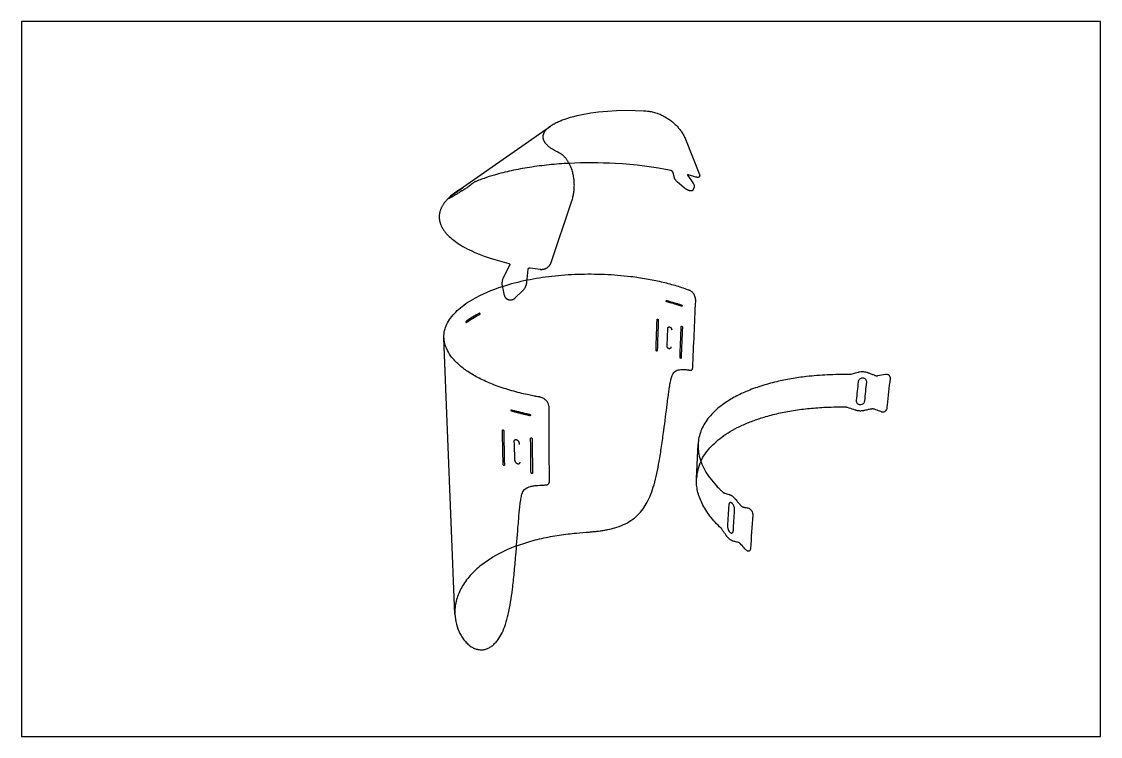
# Model space of a CAD drawing. Header units: millimetres. Extents: x 0 to 1883, y -384 to 368.
# Drawn here: x 0 to 554, y 0 to 367 of the extents above; entities that cross this region are included whole.
import ezdxf

# ---------------------------------------------------------------- set-up
doc = ezdxf.new("R2010")
doc.units = ezdxf.units.MM
doc.header["$MEASUREMENT"] = 0
doc.layers.add('Make2D$hidden$lines', color=7, linetype='Continuous', true_color=0xffffff)
doc.layers.add('Make2D$visible$lines', color=178, linetype='Continuous', true_color=0x000000)

msp = doc.modelspace()

# ---------------------------------------------------------------- linework, layer by layer
at = {"layer": 'Make2D$hidden$lines'}
for centre, radius, start, end in [((283.05, 115.8), 120.5, 101.3056, 107.5491), ((369.47, 131.14), 23.12, 154.4677, 176.8046), ((276.82, 34.8), 66.94, 109.8961, 128.3849)]:
    msp.add_arc(centre, radius, start, end, dxfattribs=at)
for points, knots in [([(281.04, 293.96), (277.59, 293.79), (270.79, 293.28), (260.86, 292.02), (251.5, 290.29), (243.72, 288.34), (238.22, 286.59), (235.29, 285.51), (233.95, 284.98), (233.32, 284.72), (232.98, 284.58), (232.79, 284.5), (232.71, 284.46), (232.55, 284.38), (232.37, 284.29), (232.13, 284.15), (231.97, 284.04), (231.85, 283.96), (231.82, 283.93), (231.44, 283.64), (230.82, 283.15), (229.92, 282.46), (229.37, 282.03), (228.93, 281.69), (228.27, 281.2), (227.33, 280.59), (226.46, 280.05), (225.76, 279.63), (225.03, 279.2), (224.07, 278.62), (223.15, 278.06), (222.49, 277.66), (221.84, 277.27), (221.21, 276.9), (220.37, 276.44), (219.73, 276.11), (219.31, 275.91), (219.11, 275.83), (219, 275.8), (218.94, 275.78), (218.9, 275.78), (218.87, 275.79), (218.87, 275.81), (218.9, 275.85), (218.95, 275.9), (219.27, 276.22), (219.59, 276.52), (219.97, 276.86), (220.13, 276.99), (220.36, 277.17), (220.69, 277.41), (221.2, 277.78), (221.72, 278.15), (222.54, 278.71), (223.46, 279.34), (224.82, 280.27), (225.7, 280.87), (226.3, 281.28), (226.4, 281.35), (226.48, 281.42), (226.5, 281.44), (226.5, 281.44), (226.5, 281.45), (226.49, 281.45), (226.45, 281.43), (226.25, 281.32), (225.69, 281), (224.55, 280.32), (223.59, 279.7), (223, 279.29)], [0, 0, 0, 0, 5.446307, 10.748324, 15.772803, 20.445268, 23.401278, 24.859586, 25.377358, 25.665645, 25.943992, 25.957862, 25.989854, 26.081092, 26.235423, 26.312412, 26.517989, 26.53647, 26.541939, 26.586077, 27.285983, 27.793153, 28.364113, 28.386885, 28.670334, 29.669192, 30.144894, 30.295658, 30.941602, 31.496133, 32.050498, 32.642059, 32.717222, 33.252479, 33.78081, 34.231268, 34.394456, 34.511748, 34.558667, 34.586235, 34.608707, 34.619005, 34.627349, 34.642282, 34.695385, 34.739972, 35.359668, 35.379856, 35.555491, 35.675126, 35.830913, 36.206626, 36.675528, 36.835577, 37.773348, 38.436896, 39.420626, 39.45706, 39.579356, 39.612919, 39.621619, 39.625554, 39.626962, 39.630504, 39.642498, 39.688237, 39.993312, 40.661408, 41.788824, 41.788824, 41.788824, 41.788824]), ([(235.25, 87.27), (234.21, 86.42), (232.23, 84.66), (229.55, 81.8), (227.27, 78.82), (224.84, 74.8), (223.17, 70.53), (222.41, 66.15), (222.34, 63.98), (222.37, 62.93)], [0, 0, 0, 0, 2.125553, 4.181606, 6.164338, 8.024891, 11.584562, 13.346274, 15.005987, 15.005987, 15.005987, 15.005987])]:
    msp.add_open_spline(points, degree=3, knots=knots, dxfattribs=at)
at = {"layer": 'Make2D$visible$lines'}
for p, q in [((222.86, 279.19), (271.39, 313.11)), ((222.38, 62.76), (216.78, 204.33)), ((346.38, 132.3), (347.23, 149.91))]:
    msp.add_line(p, q, dxfattribs=at)
for points in [[(0, 0), (553.69, 0), (553.69, 366.69), (0, 366.69)], [(231.48, 214.44), (232.27, 214.9), (233.07, 215.35), (235.1, 216.42), (235.1, 216.42), (235.11, 216.42), (235.11, 216.42), (235.11, 216.43), (235.12, 216.43), (235.12, 216.43), (235.13, 216.44), (235.13, 216.44), (235.14, 216.45), (235.15, 216.45), (235.16, 216.46), (235.16, 216.47), (235.17, 216.48), (235.18, 216.49), (235.19, 216.5), (235.2, 216.51), (235.21, 216.52), (235.22, 216.53), (235.22, 216.54), (235.23, 216.55), (235.23, 216.56), (235.24, 216.57), (235.24, 216.58), (235.25, 216.59), (235.26, 216.6), (235.26, 216.61), (235.26, 216.62), (235.27, 216.63), (235.27, 216.64), (235.28, 216.65), (235.28, 216.66), (235.28, 216.67), (235.29, 216.68), (235.29, 216.69), (235.3, 216.71), (235.3, 216.72), (235.3, 216.73), (235.31, 216.74), (235.31, 216.75), (235.31, 216.76), (235.31, 216.77), (235.31, 216.79), (235.31, 216.8), (235.31, 216.81), (235.32, 216.82), (235.32, 216.83), (235.32, 216.84), (235.32, 216.85), (235.32, 216.86), (235.32, 216.87), (235.32, 216.88), (235.31, 216.89), (235.31, 216.9), (235.31, 216.91), (235.31, 216.92), (235.31, 216.93), (235.31, 216.94), (235.3, 216.95), (235.3, 216.95), (235.3, 216.96), (235.3, 216.97), (235.29, 216.98), (235.29, 216.98), (235.29, 216.99), (235.28, 217), (235.28, 217), (235.28, 217), (235.28, 217.01), (235.28, 217.01), (235.27, 217.01), (235.27, 217.02), (235.27, 217.02), (235.27, 217.02), (235.26, 217.03), (235.26, 217.03), (235.26, 217.03), (235.26, 217.04), (235.25, 217.04), (235.25, 217.04), (235.25, 217.05), (235.24, 217.05), (235.24, 217.05), (235.24, 217.05), (235.24, 217.05), (235.24, 217.06), (235.23, 217.06), (235.23, 217.06), (235.23, 217.06), (235.23, 217.06), (235.23, 217.06), (235.22, 217.07), (235.22, 217.07), (235.22, 217.07), (235.22, 217.07), (235.21, 217.07), (235.21, 217.07), (235.21, 217.07), (235.21, 217.07), (235.21, 217.07), (235.2, 217.08), (235.2, 217.08), (235.2, 217.08), (235.2, 217.08), (235.19, 217.08), (235.19, 217.08), (235.19, 217.08), (235.18, 217.08), (235.18, 217.08), (235.18, 217.08), (235.17, 217.08), (235.17, 217.08), (235.17, 217.08), (235.16, 217.08), (235.16, 217.09), (235.16, 217.09), (235.15, 217.09), (235.15, 217.09), (235.14, 217.09), (235.14, 217.08), (235.14, 217.08), (235.13, 217.08), (235.13, 217.08), (235.13, 217.08), (235.12, 217.08), (235.12, 217.08), (235.11, 217.08), (235.11, 217.08), (235.11, 217.08), (235.1, 217.08), (235.1, 217.08), (235.1, 217.08), (235.09, 217.07), (235.09, 217.07), (235.09, 217.07), (235.08, 217.07), (235.08, 217.07), (235.07, 217.07), (235.07, 217.06), (234.75, 216.9), (233.49, 216.22), (231.46, 215.05), (229.55, 213.85), (228.82, 213.37), (228.22, 212.96), (228.21, 212.94), (228.2, 212.94), (228.2, 212.94), (228.19, 212.93), (228.19, 212.93), (228.18, 212.92), (228.18, 212.92), (228.17, 212.91), (228.17, 212.91), (228.16, 212.91), (228.16, 212.89), (228.15, 212.88), (228.14, 212.87), (228.13, 212.86), (228.12, 212.85), (228.12, 212.84), (228.11, 212.83), (228.1, 212.81), (228.1, 212.8), (228.09, 212.79), (228.09, 212.78), (228.08, 212.77), (228.08, 212.76), (228.07, 212.74), (228.07, 212.73), (228.06, 212.72), (228.06, 212.7), (228.05, 212.68), (228.05, 212.66), (228.04, 212.64), (228.04, 212.62), (228.03, 212.59), (228.03, 212.57), (228.03, 212.56), (228.03, 212.55), (228.03, 212.53), (228.03, 212.52), (228.03, 212.51), (228.02, 212.5), (228.02, 212.49), (228.03, 212.48), (228.03, 212.47), (228.03, 212.46), (228.03, 212.44), (228.03, 212.43), (228.03, 212.42), (228.03, 212.41), (228.03, 212.4), (228.04, 212.39), (228.04, 212.39), (228.04, 212.38), (228.04, 212.38), (228.04, 212.37), (228.04, 212.36), (228.05, 212.36), (228.05, 212.35), (228.05, 212.35), (228.05, 212.34), (228.05, 212.34), (228.06, 212.33), (228.06, 212.33), (228.06, 212.32), (228.07, 212.32), (228.07, 212.31), (228.07, 212.31), (228.07, 212.3), (228.08, 212.3), (228.08, 212.3), (228.08, 212.3), (228.08, 212.3), (228.08, 212.29), (228.08, 212.29), (228.09, 212.29), (228.09, 212.29), (228.09, 212.29), (228.09, 212.28), (228.09, 212.28), (228.1, 212.28), (228.1, 212.28), (228.1, 212.28), (228.1, 212.28), (228.11, 212.27), (228.11, 212.27), (228.11, 212.27), (228.12, 212.27), (228.12, 212.27), (228.12, 212.27), (228.12, 212.27), (228.13, 212.27), (228.13, 212.26), (228.13, 212.26), (228.13, 212.26), (228.14, 212.26), (228.14, 212.26), (228.14, 212.26), (228.14, 212.26), (228.14, 212.26), (228.14, 212.26), (228.15, 212.26), (228.15, 212.26), (228.15, 212.26), (228.15, 212.26), (228.15, 212.26), (228.16, 212.26), (228.16, 212.26), (228.16, 212.26), (228.16, 212.26), (228.16, 212.26), (228.17, 212.26), (228.17, 212.26), (228.18, 212.26), (228.18, 212.26), (228.18, 212.26), (228.19, 212.27), (228.19, 212.27), (228.19, 212.27), (228.19, 212.27), (228.2, 212.27), (228.2, 212.27), (228.2, 212.27), (228.21, 212.27), (228.21, 212.28), (228.21, 212.28), (228.22, 212.28), (228.22, 212.28), (228.23, 212.29), (228.24, 212.29), (229.11, 212.91), (229.97, 213.49), (230.77, 214)]]:
    msp.add_lwpolyline(points, close=True, dxfattribs=at)
msp.add_lwpolyline([(222.86, 279.19), (222.17, 278.7), (221.51, 278.19), (220.85, 277.67), (220.21, 277.13), (219.63, 276.62), (219.07, 276.09), (218.53, 275.54), (218.27, 275.26), (218.01, 274.97), (217.55, 274.45), (217.33, 274.18), (217.12, 273.9), (216.91, 273.63), (216.71, 273.34), (216.51, 273.06), (216.32, 272.77), (216.15, 272.49), (215.98, 272.22), (215.82, 271.94), (215.67, 271.66), (215.53, 271.37), (215.39, 271.08), (215.26, 270.79), (215.13, 270.49), (215.02, 270.21), (214.92, 269.93), (214.83, 269.64), (214.74, 269.35), (214.66, 269.06), (214.59, 268.77), (214.53, 268.48), (214.48, 268.18), (214.43, 267.89), (214.4, 267.61), (214.37, 267.32), (214.35, 267.03), (214.34, 266.74), (214.33, 266.46), (214.34, 266.17), (214.35, 265.88), (214.38, 265.59), (214.41, 265.3), (214.44, 265.01), (214.49, 264.73), (214.54, 264.44), (214.61, 264.16), (214.68, 263.88), (214.75, 263.6), (214.84, 263.3), (214.94, 263.01), (215.04, 262.73), (215.15, 262.44), (215.27, 262.16), (215.4, 261.88), (215.53, 261.6), (215.67, 261.33), (215.86, 260.96), (216.07, 260.6), (216.29, 260.25), (216.52, 259.9), (216.75, 259.55), (217, 259.21), (217.25, 258.88), (217.51, 258.55), (217.81, 258.19), (218.12, 257.84), (218.44, 257.5), (218.76, 257.16), (219.09, 256.83), (219.42, 256.5), (220.11, 255.87), (220.52, 255.51), (220.93, 255.16), (221.77, 254.49), (222.64, 253.85), (223.52, 253.23), (224.51, 252.58), (225.51, 251.95), (226.52, 251.35), (227.55, 250.78), (228.7, 250.17), (229.85, 249.59), (231.02, 249.03), (232.2, 248.49), (233.49, 247.94), (234.78, 247.41), (237.39, 246.4), (239.98, 245.5), (242.82, 244.59), (246.4, 243.56), (250.07, 242.62), (250.1, 242.61), (250.12, 242.61), (250.13, 242.6), (250.15, 242.59), (250.17, 242.59), (250.19, 242.58), (250.2, 242.57), (250.21, 242.57), (250.23, 242.56), (250.24, 242.55), (250.25, 242.54), (250.27, 242.53), (250.28, 242.53), (250.29, 242.52), (250.31, 242.51), (250.32, 242.5), (250.33, 242.49), (250.34, 242.48), (250.35, 242.47), (250.36, 242.46), (250.37, 242.44), (250.38, 242.44), (250.39, 242.43), (250.4, 242.41), (250.42, 242.39), (250.43, 242.38), (250.44, 242.36), (250.45, 242.34), (250.47, 242.32), (250.48, 242.3), (250.48, 242.29), (250.49, 242.27), (250.5, 242.26), (250.5, 242.24), (250.51, 242.23), (250.51, 242.21), (250.52, 242.2), (250.52, 242.18), (250.53, 242.17), (250.53, 242.15), (250.54, 242.14), (250.54, 242.12), (250.54, 242.11), (250.55, 242.09), (250.55, 242.08), (250.55, 242.06), (250.55, 242.04), (250.56, 242.02), (250.56, 241.99), (250.56, 241.97), (250.56, 241.95), (250.56, 241.93), (250.56, 241.91), (250.55, 241.88), (250.55, 241.86), (250.55, 241.84), (250.55, 241.82), (250.54, 241.8), (250.54, 241.78), (250.53, 241.75), (250.53, 241.73), (250.52, 241.71), (250.52, 241.7), (250.51, 241.68), (250.5, 241.65), (250.49, 241.62), (250.48, 241.59), (250.47, 241.56), (250.46, 241.54), (247.35, 235.59), (247.25, 235.38), (247.15, 235.16), (247.05, 234.93), (246.97, 234.71), (246.88, 234.46), (246.8, 234.2), (246.74, 233.97), (246.69, 233.74), (246.64, 233.5), (246.6, 233.26), (246.58, 233.08), (246.56, 232.9), (246.54, 232.73), (246.53, 232.55), (246.52, 232.37), (246.52, 232.2), (246.53, 232.03), (246.54, 231.85), (246.55, 231.64), (246.57, 231.43), (246.6, 231.22), (246.64, 231.01), (246.96, 229.63), (247.76, 226.23), (247.78, 226.16), (247.8, 226.09), (247.83, 226.02), (247.85, 225.95), (247.88, 225.87), (247.91, 225.8), (247.94, 225.72), (247.98, 225.65), (248.01, 225.58), (248.05, 225.51), (248.09, 225.44), (248.13, 225.37), (248.16, 225.33), (248.19, 225.28), (248.22, 225.23), (248.26, 225.19), (248.29, 225.14), (248.32, 225.1), (248.36, 225.05), (248.4, 225.01), (248.44, 224.96), (248.48, 224.92), (248.52, 224.87), (248.56, 224.83), (248.6, 224.78), (248.65, 224.74), (248.69, 224.7), (248.74, 224.66), (248.78, 224.62), (248.83, 224.59), (248.87, 224.55), (248.92, 224.52), (248.96, 224.49), (249.01, 224.46), (249.05, 224.42), (249.1, 224.39), (249.15, 224.36), (249.21, 224.33), (249.26, 224.3), (249.31, 224.27), (249.37, 224.25), (249.42, 224.22), (249.48, 224.2), (249.53, 224.17), (249.61, 224.14), (249.68, 224.11), (249.76, 224.08), (249.84, 224.06), (249.92, 224.04), (250, 224.01), (250.08, 224), (250.16, 223.98), (250.23, 223.97), (250.31, 223.95), (250.38, 223.94), (250.46, 223.93), (250.52, 223.93), (250.58, 223.92), (250.64, 223.92), (250.7, 223.92), (250.8, 223.92), (250.89, 223.92), (250.98, 223.92), (251.07, 223.93), (251.16, 223.93), (251.25, 223.94), (251.34, 223.96), (251.43, 223.97), (251.5, 223.98), (251.57, 224), (251.64, 224.01), (251.71, 224.03), (251.78, 224.05), (251.85, 224.07), (251.91, 224.09), (251.98, 224.11), (252.11, 224.16), (252.23, 224.21), (252.35, 224.26), (252.47, 224.32), (252.55, 224.36), (252.63, 224.4), (252.71, 224.45), (252.79, 224.49), (252.86, 224.54), (252.94, 224.59), (253.01, 224.64), (253.08, 224.7), (253.16, 224.76), (253.23, 224.82), (253.31, 224.88), (253.38, 224.94), (257.11, 228.54), (257.26, 228.69), (257.35, 228.79), (257.51, 228.96), (257.67, 229.14), (257.82, 229.33), (257.96, 229.51), (258.1, 229.72), (258.24, 229.93), (258.37, 230.14), (258.5, 230.36), (258.56, 230.49), (258.63, 230.62), (258.69, 230.75), (258.75, 230.88), (258.81, 231.02), (258.87, 231.15), (258.92, 231.29), (258.97, 231.42), (259.01, 231.56), (259.06, 231.7), (259.1, 231.83), (259.14, 231.97), (259.17, 232.11), (259.21, 232.25), (259.23, 232.39), (259.26, 232.53), (259.28, 232.66), (259.3, 232.79), (259.32, 232.92), (259.98, 239.6), (259.98, 239.64), (259.98, 239.65), (259.99, 239.67), (259.99, 239.68), (259.99, 239.7), (260, 239.71), (260, 239.73), (260.01, 239.76), (260.02, 239.78), (260.03, 239.81), (260.04, 239.83), (260.05, 239.85), (260.06, 239.88), (260.07, 239.9), (260.08, 239.92), (260.09, 239.95), (260.1, 239.96), (260.11, 239.98), (260.12, 239.99), (260.13, 240.01), (260.14, 240.02), (260.15, 240.04), (260.16, 240.05), (260.18, 240.07), (260.19, 240.08), (260.2, 240.09), (260.21, 240.11), (260.22, 240.12), (260.24, 240.13), (260.25, 240.15), (260.26, 240.16), (260.28, 240.17), (260.29, 240.18), (260.3, 240.2), (260.32, 240.21), (260.33, 240.22), (260.34, 240.23), (260.36, 240.24), (260.37, 240.25), (260.38, 240.26), (260.4, 240.27), (260.41, 240.28), (260.43, 240.29), (260.45, 240.3), (260.46, 240.3), (260.48, 240.31), (260.49, 240.32), (260.51, 240.33), (260.53, 240.34), (260.54, 240.34), (260.56, 240.35), (260.58, 240.36), (260.6, 240.36), (260.63, 240.37), (260.65, 240.38), (260.68, 240.39), (260.71, 240.39), (260.74, 240.4), (260.76, 240.4), (260.79, 240.4), (260.81, 240.41), (260.82, 240.41), (260.84, 240.41), (260.85, 240.41), (260.87, 240.41), (260.88, 240.41), (260.9, 240.41), (260.92, 240.41), (260.94, 240.4), (260.96, 240.4), (260.98, 240.4), (266.11, 239.61), (266.26, 239.59), (266.34, 239.58), (266.43, 239.58), (266.52, 239.57), (266.61, 239.57), (266.7, 239.56), (266.79, 239.56), (266.88, 239.57), (266.97, 239.57), (267.06, 239.57), (267.16, 239.58), (267.25, 239.59), (267.35, 239.6), (267.44, 239.61), (267.53, 239.62), (267.63, 239.64), (267.72, 239.65), (267.86, 239.68), (267.99, 239.71), (268.13, 239.75), (268.27, 239.79), (268.4, 239.83), (268.53, 239.87), (268.67, 239.92), (268.8, 239.98), (268.93, 240.03), (269.06, 240.1), (269.19, 240.16), (269.32, 240.23), (269.45, 240.3), (269.57, 240.38), (269.69, 240.45), (269.81, 240.54), (269.93, 240.62), (270.05, 240.71), (270.16, 240.8), (270.27, 240.89), (270.38, 240.99), (270.49, 241.09), (270.59, 241.19), (270.69, 241.3), (270.79, 241.41), (270.88, 241.52), (270.97, 241.63), (271.06, 241.74), (271.15, 241.86), (271.23, 241.98), (271.31, 242.1), (271.39, 242.23), (271.46, 242.35), (271.53, 242.47), (271.59, 242.6), (271.65, 242.73), (271.71, 242.85), (271.76, 242.98), (271.82, 243.12), (282.26, 274.16), (282.55, 275.08), (282.71, 275.64), (282.86, 276.21), (283, 276.77), (283.11, 277.31), (283.22, 277.84), (283.31, 278.37), (283.4, 278.91), (283.48, 279.47), (283.54, 280.03), (283.59, 280.59), (283.63, 281.15), (283.66, 281.7), (283.68, 282.25), (283.69, 282.8), (283.68, 283.35), (283.67, 283.89), (283.64, 284.44), (283.6, 284.98), (283.55, 285.53), (283.49, 286.08), (283.41, 286.62), (283.32, 287.17), (283.23, 287.71), (283.12, 288.23), (283, 288.76), (282.87, 289.28), (282.73, 289.8), (282.54, 290.41), (282.34, 291.02), (282.12, 291.62), (281.88, 292.22), (281.73, 292.56), (281.57, 292.91), (281.41, 293.25), (281.24, 293.59), (281.09, 293.88), (280.93, 294.17), (280.77, 294.45), (280.6, 294.74), (280.42, 295.02), (280.24, 295.29), (280.06, 295.56), (279.86, 295.83), (279.68, 296.07), (279.5, 296.31), (279.31, 296.54), (279.11, 296.77), (278.91, 297), (278.71, 297.22), (278.5, 297.43), (278.28, 297.64), (278.09, 297.82), (277.91, 297.98), (277.71, 298.15), (277.52, 298.3), (277.32, 298.46), (277.11, 298.61), (276.9, 298.75), (276.69, 298.89), (276.52, 298.99), (276.35, 299.1), (276.17, 299.2), (275.99, 299.29), (275.77, 299.4), (274.85, 299.85), (274.11, 300.23), (273.57, 300.52), (273.04, 300.83), (272.43, 301.21), (272.13, 301.4), (271.83, 301.61), (271.54, 301.81), (271.25, 302.03), (270.96, 302.24), (270.68, 302.47), (270.42, 302.69), (270.17, 302.91), (269.92, 303.15), (269.68, 303.39), (269.47, 303.61), (269.26, 303.84), (269.07, 304.08), (268.97, 304.2), (268.88, 304.32), (268.79, 304.43), (268.71, 304.55), (268.63, 304.67), (268.56, 304.79), (268.48, 304.91), (268.41, 305.03), (268.34, 305.15), (268.27, 305.28), (268.21, 305.39), (268.16, 305.51), (268.1, 305.63), (268.05, 305.74), (268, 305.86), (267.96, 305.98), (267.92, 306.11), (267.88, 306.23), (267.85, 306.34), (267.82, 306.46), (267.79, 306.57), (267.76, 306.69), (267.74, 306.8), (267.72, 306.92), (267.71, 307.04), (267.7, 307.16), (267.69, 307.27), (267.68, 307.39), (267.68, 307.51), (267.68, 307.63), (267.68, 307.74), (267.69, 307.86), (267.7, 307.98), (267.71, 308.1), (267.73, 308.21), (267.74, 308.33), (267.77, 308.45), (267.79, 308.56), (267.82, 308.68), (267.85, 308.8), (267.89, 308.91), (267.92, 309.02), (267.96, 309.14), (268.01, 309.26), (268.06, 309.38), (268.11, 309.49), (268.16, 309.6), (268.21, 309.72), (268.27, 309.83), (268.33, 309.94), (268.4, 310.06), (268.47, 310.17), (268.54, 310.29), (268.61, 310.4), (268.69, 310.51), (268.77, 310.62), (268.93, 310.84), (269.02, 310.96), (269.12, 311.07), (269.32, 311.3), (269.52, 311.52), (269.73, 311.74), (269.97, 311.96), (270.22, 312.19), (270.47, 312.4), (270.73, 312.61), (271.01, 312.83), (271.3, 313.04), (271.59, 313.25), (271.89, 313.44), (272.37, 313.75), (272.85, 314.04), (273.35, 314.32), (273.85, 314.59), (274.43, 314.88), (275.01, 315.16), (275.6, 315.43), (276.19, 315.68), (276.85, 315.95), (277.51, 316.21), (278.84, 316.69), (280.31, 317.18), (281.8, 317.62), (283.47, 318.07), (285.15, 318.48), (286.83, 318.85), (288.52, 319.18), (290.38, 319.51), (292.24, 319.81), (296.1, 320.32), (298.34, 320.55), (300.69, 320.76), (305.36, 321.04), (310.14, 321.17), (314.96, 321.14), (319.22, 320.99), (319.64, 320.96), (320.44, 320.89), (321.25, 320.8), (321.86, 320.71), (322.46, 320.61), (323.06, 320.49), (323.66, 320.36), (324.29, 320.21), (324.91, 320.04), (325.52, 319.86), (326.14, 319.66), (326.6, 319.5), (327.05, 319.32), (327.51, 319.14), (327.96, 318.96), (328.42, 318.75), (328.87, 318.54), (329.33, 318.31), (329.78, 318.08), (330.41, 317.73), (331.04, 317.35), (331.59, 317.01), (332.13, 316.65), (332.66, 316.28), (333.18, 315.89), (333.59, 315.58), (333.99, 315.25), (334.38, 314.92), (334.77, 314.58), (335.15, 314.24), (335.52, 313.88), (335.88, 313.52), (336.23, 313.16), (336.57, 312.79), (336.91, 312.42), (337.23, 312.04), (337.55, 311.65), (337.86, 311.26), (338.16, 310.86), (338.45, 310.46), (338.74, 310.05), (339.02, 309.62), (339.3, 309.18), (339.57, 308.74), (339.82, 308.29), (340.06, 307.84), (340.29, 307.38), (340.51, 306.91), (340.71, 306.43), (347.87, 288.33), (347.89, 288.27), (347.91, 288.21), (347.93, 288.15), (347.94, 288.09), (347.96, 288.04), (347.97, 287.98), (347.99, 287.92), (348, 287.86), (348, 287.81), (348.01, 287.76), (348.02, 287.71), (348.02, 287.68), (348.02, 287.66), (348.02, 287.63), (348.02, 287.6), (348.02, 287.58), (348.02, 287.55), (348.02, 287.53), (348.01, 287.5), (348.01, 287.48), (348.01, 287.45), (348, 287.43), (348, 287.41), (347.99, 287.39), (347.99, 287.37), (347.98, 287.34), (347.98, 287.32), (347.97, 287.3), (347.96, 287.28), (347.96, 287.26), (347.95, 287.24), (347.94, 287.22), (347.93, 287.2), (347.92, 287.18), (347.91, 287.16), (347.9, 287.14), (347.88, 287.13), (347.87, 287.11), (347.86, 287.09), (347.85, 287.07), (347.83, 287.06), (347.82, 287.04), (347.8, 287.03), (347.79, 287.01), (347.77, 287), (347.75, 286.98), (347.74, 286.97), (347.72, 286.96), (347.7, 286.94), (347.68, 286.93), (347.67, 286.92), (347.65, 286.91), (347.63, 286.9), (347.61, 286.88), (347.58, 286.87), (347.56, 286.86), (347.54, 286.85), (347.52, 286.84), (347.49, 286.84), (347.47, 286.83), (347.44, 286.82), (347.42, 286.81), (347.4, 286.81), (347.37, 286.8), (347.35, 286.8), (347.32, 286.79), (347.3, 286.79), (347.25, 286.78), (347.22, 286.78), (347.19, 286.77), (347.13, 286.77), (347.07, 286.76), (347.01, 286.76), (346.95, 286.76), (346.89, 286.77), (346.83, 286.77), (346.77, 286.77), (346.68, 286.78), (346.59, 286.8), (346.5, 286.81), (346.41, 286.83), (346.32, 286.85), (346.23, 286.87), (346.05, 286.91), (342.2, 288.06), (342.17, 288.07), (342.15, 288.07), (342.13, 288.07), (342.11, 288.08), (342.09, 288.08), (342.07, 288.08), (342.06, 288.09), (342.05, 288.09), (342.04, 288.09), (342.03, 288.09), (342.02, 288.09), (342.01, 288.09), (342, 288.09), (341.99, 288.09), (341.98, 288.09), (341.98, 288.09), (341.97, 288.09), (341.96, 288.08), (341.95, 288.08), (341.94, 288.08), (341.94, 288.08), (341.93, 288.08), (341.93, 288.08), (341.93, 288.08), (341.92, 288.08), (341.92, 288.07), (341.91, 288.07), (341.91, 288.07), (341.9, 288.07), (341.9, 288.07), (341.89, 288.06), (341.89, 288.06), (341.88, 288.06), (341.88, 288.06), (341.87, 288.06), (341.87, 288.05), (341.87, 288.05), (341.86, 288.05), (341.86, 288.05), (341.85, 288.04), (341.85, 288.04), (341.85, 288.04), (341.85, 288.03), (341.84, 288.03), (341.84, 288.03), (341.84, 288.02), (341.83, 288.02), (341.83, 288.02), (341.83, 288.01), (341.83, 288.01), (341.83, 288.01), (341.82, 288.01), (341.82, 288), (341.82, 288), (341.82, 288), (341.82, 287.99), (341.82, 287.99), (341.81, 287.99), (341.81, 287.98), (341.81, 287.98), (341.81, 287.97), (341.81, 287.97), (341.81, 287.97), (341.81, 287.96), (341.81, 287.96), (341.81, 287.96), (341.81, 287.95), (341.81, 287.95), (341.81, 287.95), (341.81, 287.94), (341.81, 287.94), (341.81, 287.93), (341.81, 287.93), (341.81, 287.92), (341.81, 287.92), (341.81, 287.91), (341.81, 287.9), (341.81, 287.9), (341.81, 287.89), (341.81, 287.89), (341.81, 287.88), (341.81, 287.87), (341.82, 287.86), (341.82, 287.86), (341.82, 287.85), (341.82, 287.84), (341.83, 287.83), (341.83, 287.82), (341.83, 287.81), (341.84, 287.81), (341.84, 287.8), (341.84, 287.79), (341.85, 287.78), (341.86, 287.77), (341.87, 287.75), (341.88, 287.73), (341.89, 287.72), (344.52, 283.98), (344.61, 283.84), (344.7, 283.7), (344.79, 283.54), (344.84, 283.47), (344.88, 283.38), (344.92, 283.3), (344.96, 283.22), (345, 283.14), (345.04, 283.06), (345.06, 282.99), (345.09, 282.92), (345.11, 282.85), (345.14, 282.78), (345.16, 282.71), (345.18, 282.64), (345.19, 282.57), (345.21, 282.5), (345.21, 282.45), (345.22, 282.4), (345.23, 282.36), (345.23, 282.31), (345.24, 282.26), (345.24, 282.22), (345.24, 282.17), (345.24, 282.12), (345.24, 282.1), (345.24, 282.07), (345.23, 282.04), (345.23, 282.02), (345.23, 281.99), (345.22, 281.97), (345.22, 281.94), (345.21, 281.92), (345.21, 281.88), (345.2, 281.85), (345.19, 281.82), (345.18, 281.79), (345.17, 281.77), (345.17, 281.75), (345.16, 281.73), (345.15, 281.71), (344.43, 280.16), (344.43, 280.14), (344.42, 280.13), (344.42, 280.13), (344.41, 280.12), (344.41, 280.11), (344.4, 280.1), (344.4, 280.09), (344.39, 280.08), (344.39, 280.08), (344.38, 280.06), (344.37, 280.05), (344.36, 280.04), (344.35, 280.03), (344.34, 280.02), (344.33, 280.01), (344.32, 280), (344.31, 279.99), (344.3, 279.98), (344.29, 279.98), (344.28, 279.97), (344.27, 279.96), (344.26, 279.95), (344.24, 279.94), (344.23, 279.94), (344.22, 279.93), (344.21, 279.92), (344.19, 279.91), (344.18, 279.91), (344.17, 279.9), (344.15, 279.89), (344.14, 279.89), (344.12, 279.88), (344.11, 279.88), (344.09, 279.87), (344.08, 279.86), (344.05, 279.86), (344.02, 279.85), (343.99, 279.84), (343.95, 279.83), (343.92, 279.83), (343.88, 279.82), (343.84, 279.82), (343.8, 279.81), (343.77, 279.81), (343.73, 279.81), (343.69, 279.81), (343.65, 279.81), (343.6, 279.81), (343.55, 279.81), (343.51, 279.81), (343.46, 279.82), (343.41, 279.82), (343.32, 279.84), (343.24, 279.85), (343.17, 279.86), (343.09, 279.88), (343.01, 279.9), (342.93, 279.92), (342.86, 279.94), (342.7, 279.98), (342.53, 280.04), (342.36, 280.1), (342.19, 280.17), (342.02, 280.24), (341.84, 280.32), (341.67, 280.41), (341.49, 280.5), (341.32, 280.6), (341.15, 280.7), (340.98, 280.8), (340.81, 280.91), (340.65, 281.02), (340.52, 281.11), (340.39, 281.21), (340.26, 281.31), (340.06, 281.47), (336.71, 284.32), (336.52, 284.5), (336.34, 284.68), (336.16, 284.86), (335.98, 285.05), (335.89, 285.15), (335.81, 285.25), (335.73, 285.35), (335.66, 285.44), (335.58, 285.54), (335.51, 285.64), (335.46, 285.72), (335.4, 285.81), (335.35, 285.89), (335.3, 285.98), (335.25, 286.07), (335.2, 286.16), (335.16, 286.25), (335.12, 286.34), (335.1, 286.4), (335.07, 286.46), (335.05, 286.52), (335.03, 286.58), (334.18, 289.62), (334.17, 289.62), (334.17, 289.63), (334.17, 289.64), (334.17, 289.64), (334.16, 289.65), (334.16, 289.66), (334.15, 289.67), (334.15, 289.69), (334.14, 289.7), (334.13, 289.71), (334.12, 289.73), (334.11, 289.74), (334.1, 289.75), (334.1, 289.76), (334.09, 289.77), (334.08, 289.78), (334.07, 289.8), (334.05, 289.82), (334.03, 289.84), (334.01, 289.86), (333.98, 289.88), (333.96, 289.9), (333.94, 289.92), (333.93, 289.93), (333.89, 289.96), (333.87, 289.97), (333.84, 289.99), (333.82, 290.01), (333.79, 290.02), (333.76, 290.05), (333.72, 290.07), (333.68, 290.09), (333.64, 290.11), (333.6, 290.13), (333.56, 290.15), (333.52, 290.16), (333.48, 290.18), (333.45, 290.19), (333.42, 290.2), (333.39, 290.21), (333.35, 290.22), (333.32, 290.22), (330.55, 290.78), (326.87, 291.45), (323.25, 292.03), (319.62, 292.53), (315.96, 292.97), (312.18, 293.35), (308.4, 293.66), (304.62, 293.9, 0.02593), (281.04, 293.96)], format="xyb", dxfattribs=at)
msp.add_lwpolyline([(333.23, 199.77), (333.22, 199.65), (333.22, 199.64), (333.22, 199.62), (333.22, 199.61), (333.21, 199.57), (333.21, 199.54), (333.2, 199.51), (333.2, 199.48), (333.19, 199.44), (333.18, 199.41), (333.17, 199.38), (333.16, 199.35), (333.15, 199.32), (333.14, 199.29), (333.13, 199.27), (333.11, 199.24), (333.1, 199.22), (333.08, 199.19), (333.08, 199.18), (333.07, 199.17), (333.06, 199.15), (333.05, 199.14), (333.04, 199.12), (333.03, 199.11), (333.02, 199.09), (333.01, 199.08), (333, 199.07), (332.98, 199.05), (332.97, 199.04), (332.96, 199.03), (332.95, 199.02), (332.94, 199.01), (332.93, 199), (332.92, 199), (332.91, 198.99), (332.9, 198.98), (332.88, 198.97), (332.86, 198.95), (332.85, 198.94), (332.84, 198.94), (332.83, 198.93), (332.82, 198.93), (332.81, 198.92), (332.8, 198.92), (332.79, 198.91), (332.78, 198.91), (332.77, 198.9), (332.76, 198.9), (332.74, 198.9), (332.73, 198.89), (332.72, 198.89), (332.71, 198.88), (332.7, 198.88), (332.69, 198.88), (332.67, 198.87), (332.66, 198.87), (332.65, 198.87), (332.63, 198.87), (332.61, 198.86), (332.59, 198.86), (332.57, 198.86), (332.55, 198.86), (332.52, 198.86), (332.5, 198.86), (332.48, 198.86), (332.46, 198.86), (332.44, 198.86), (332.41, 198.86), (332.39, 198.87), (332.37, 198.87), (332.35, 198.88), (332.32, 198.88), (332.3, 198.89), (332.28, 198.89), (332.25, 198.9), (332.23, 198.91), (332.2, 198.92), (332.18, 198.93), (332.15, 198.94), (332.13, 198.95), (332.1, 198.96), (332.08, 198.97), (332.05, 198.99), (332.03, 199), (332, 199.02), (331.98, 199.03), (331.95, 199.05), (331.93, 199.06), (331.91, 199.08), (331.87, 199.11), (331.83, 199.14), (331.8, 199.17), (331.76, 199.2), (331.73, 199.23), (331.7, 199.27), (331.67, 199.3), (331.63, 199.34), (331.61, 199.36), (331.59, 199.39), (331.57, 199.42), (331.55, 199.44), (331.53, 199.47), (331.52, 199.5), (331.5, 199.53), (331.48, 199.55), (331.46, 199.58), (331.45, 199.61), (331.43, 199.64), (331.42, 199.67), (331.4, 199.7), (331.39, 199.73), (331.38, 199.76), (331.36, 199.79), (331.35, 199.82), (331.34, 199.85), (331.33, 199.88), (331.32, 199.92), (331.31, 199.95), (331.3, 199.98), (331.29, 200.01), (331.28, 200.04), (331.27, 200.09), (331.27, 200.13), (331.26, 200.18), (331.25, 200.23), (331.25, 200.26), (331.25, 200.29), (331.25, 200.32), (331.25, 200.35), (331.25, 200.38), (331.25, 200.42), (331.64, 209.17), (331.64, 209.19), (331.64, 209.22), (331.64, 209.24), (331.65, 209.26), (331.65, 209.29), (331.65, 209.31), (331.66, 209.34), (331.66, 209.36), (331.67, 209.39), (331.67, 209.41), (331.68, 209.43), (331.68, 209.46), (331.69, 209.48), (331.7, 209.5), (331.71, 209.52), (331.71, 209.55), (331.72, 209.57), (331.73, 209.58), (331.74, 209.6), (331.75, 209.62), (331.76, 209.64), (331.77, 209.66), (331.78, 209.68), (331.79, 209.7), (331.8, 209.72), (331.81, 209.73), (331.82, 209.75), (331.83, 209.77), (331.84, 209.78), (331.85, 209.8), (331.87, 209.81), (331.88, 209.83), (331.89, 209.84), (331.9, 209.85), (331.92, 209.87), (331.93, 209.88), (331.94, 209.89), (331.96, 209.91), (331.97, 209.92), (331.99, 209.93), (332, 209.94), (332.01, 209.95), (332.03, 209.96), (332.04, 209.97), (332.06, 209.98), (332.07, 209.99), (332.09, 210), (332.11, 210), (332.12, 210.01), (332.14, 210.02), (332.15, 210.02), (332.17, 210.03), (332.18, 210.04), (332.2, 210.04), (332.22, 210.05), (332.23, 210.05), (332.25, 210.06), (332.27, 210.06), (332.29, 210.06), (332.3, 210.07), (332.32, 210.07), (332.34, 210.07), (332.36, 210.07), (332.38, 210.07), (332.39, 210.07), (332.41, 210.07), (332.43, 210.07), (332.45, 210.07), (332.47, 210.07), (332.49, 210.07), (332.51, 210.07), (332.53, 210.07), (332.55, 210.06), (332.57, 210.06), (332.59, 210.06), (332.61, 210.05), (332.63, 210.05), (332.64, 210.04), (332.66, 210.04), (332.68, 210.03), (332.7, 210.02), (332.72, 210.02), (332.74, 210.01), (332.76, 210), (332.78, 209.99), (332.8, 209.98), (332.82, 209.97), (332.84, 209.96), (332.86, 209.95), (332.89, 209.94), (332.91, 209.93), (332.93, 209.91), (332.95, 209.9), (332.97, 209.89), (332.99, 209.87), (333.01, 209.86), (333.03, 209.84), (333.05, 209.83), (333.07, 209.81), (333.09, 209.79), (333.11, 209.77), (333.13, 209.76), (333.15, 209.74), (333.17, 209.72), (333.19, 209.7), (333.21, 209.68), (333.24, 209.64), (333.28, 209.6), (333.31, 209.56), (333.33, 209.53), (333.34, 209.51), (333.37, 209.46), (333.4, 209.41), (333.43, 209.36), (333.46, 209.31), (333.49, 209.26), (333.51, 209.21), (333.53, 209.15), (333.55, 209.1), (333.57, 209.04), (333.59, 208.98), (333.6, 208.95), (333.6, 208.92), (333.61, 208.88), (333.62, 208.83), (333.63, 208.78), (333.64, 208.73), (333.64, 208.69), (333.65, 208.66), (333.65, 208.62), (333.65, 208.58), (333.65, 208.54)], dxfattribs=at)
msp.add_arc((269.78, 155.99), 78.17, 107.1575, 119.5682, dxfattribs=at)
for points, knots in [([(254.04, 97.75), (256.81, 98.79), (262.54, 100.62), (271.39, 102.6), (278.85, 103.69), (285.5, 104.37), (289.81, 104.71), (293.32, 105.03), (295.18, 105.23), (297.04, 105.46), (298.92, 105.75), (301.44, 106.22), (304.82, 107.05), (308.86, 108.49), (312.81, 110.64), (316.2, 113.35), (318.98, 116.57), (321.25, 120.22), (323.12, 124.37), (324.73, 129.28), (326.1, 134.91), (327.35, 141.49), (328.51, 148.91), (329.86, 158.73), (330.92, 167.21), (331.89, 174.66), (332.39, 178.23), (332.83, 181.02), (333.11, 182.46), (333.38, 183.61), (333.71, 184.71), (334.14, 185.74), (334.76, 186.68), (335.54, 187.38), (336.51, 187.87), (337.74, 188.17), (339.22, 188.26), (340.64, 188.18), (341.75, 188.06), (342.52, 187.96), (342.93, 187.89), (343.25, 187.84), (343.48, 187.84), (343.79, 187.92), (344.06, 188.12), (344.27, 188.39), (344.4, 188.73), (344.43, 188.99), (344.95, 200.57), (345.47, 212.03), (345.98, 223.5), (346, 223.82), (345.97, 224.43), (345.7, 225.64), (345.06, 227.02), (344.06, 228.11), (343.26, 228.6), (342.93, 228.75), (342.77, 228.81), (342.57, 228.88), (340.15, 229.78), (335.43, 231.32), (328.23, 233.18), (320.61, 234.7), (310.89, 236.13), (299.15, 237.06), (285.61, 237.12), (272.32, 236.15), (263.63, 234.81), (259.42, 233.96)], [0, 0, 0, 0, 4.663628, 9.486513, 14.28293, 16.541425, 20.025644, 21.098477, 22.098862, 22.97992, 24.046659, 25.097265, 27.017494, 29.539256, 31.838623, 34.081637, 36.359258, 38.509568, 40.856074, 43.51262, 46.651325, 49.986859, 54.073607, 58.48428, 65.612698, 67.555621, 70.331504, 71.289126, 72.01978, 72.629662, 73.158511, 73.823361, 74.390623, 74.921666, 75.450333, 76.105206, 76.900281, 77.777852, 78.356811, 78.660233, 78.989434, 79.018271, 79.172062, 79.34814, 79.516014, 79.692322, 79.884419, 80.093084, 80.095279, 98.160344, 98.173185, 98.203917, 98.662217, 99.144017, 100.138996, 101.044571, 101.44812, 101.595578, 101.620527, 101.724308, 101.924399, 105.691608, 109.549841, 113.648954, 117.925885, 125.040898, 132.197595, 139.268549, 146.037033, 146.037033, 146.037033, 146.037033]), ([(222.38, 62.76), (222.44, 61.04), (222.97, 57.61), (224.53, 53.55), (226.26, 50.59), (227.75, 48.63), (229.13, 47.23), (230.29, 46.32), (231.41, 45.59), (232.86, 44.9), (234.67, 44.44), (236.5, 44.38), (238.29, 44.72), (240.02, 45.43), (241.67, 46.52), (243.23, 47.97), (244.99, 50.16), (246.81, 53.32), (248.51, 57.65), (249.93, 62.91), (251.07, 68.94), (252.05, 76), (252.88, 84.01), (253.8, 94.55), (254.5, 103.79), (255.18, 112.11), (255.57, 116.4), (255.94, 119.82), (256.19, 121.59), (256.46, 123), (256.8, 124.26), (257.26, 125.41), (257.91, 126.43), (258.75, 127.23), (259.84, 127.84), (261.26, 128.3), (263.03, 128.6), (264.87, 128.77), (266.81, 128.89), (268.16, 128.95), (269, 128.98), (269.24, 129), (269.48, 129.04), (269.79, 129.14), (270.05, 129.26), (270.28, 129.42), (270.49, 129.61), (270.65, 129.82), (270.78, 130.06), (270.86, 130.32), (270.89, 130.52), (270.89, 130.66), (270.84, 143.42), (270.79, 156.17), (270.74, 168.94), (270.73, 169.47), (270.51, 170.49), (269.7, 171.89), (268.42, 173.09), (267.07, 173.79), (266.16, 174.04), (265.81, 174.11), (265.28, 174.2), (264.57, 174.32), (263.66, 174.49), (262.34, 174.74), (260.02, 175.21), (255.18, 176.3), (248.6, 178.1), (241.03, 180.8), (234.26, 183.92), (228.55, 187.32), (224.55, 190.45), (221.94, 193.08), (219.86, 195.61), (218.04, 198.67), (216.89, 202.3), (216.65, 205.7), (217.23, 209.07), (218.61, 212.37), (220.75, 215.54), (223.6, 218.57), (227.12, 221.44), (229.78, 223.15), (231.2, 223.99)], [0, 0, 0, 0, 2.721538, 5.442552, 6.814217, 8.115518, 9.328207, 9.895016, 10.432816, 11.441139, 12.416236, 13.361581, 14.304011, 15.269757, 16.306843, 17.403431, 18.614894, 20.723778, 23.136801, 25.941723, 29.297635, 32.815724, 37.175906, 41.983426, 49.506634, 51.786744, 55.135985, 56.302632, 57.209913, 57.947184, 58.568158, 59.274115, 59.883849, 60.471431, 61.078495, 61.848901, 62.819713, 63.89373, 64.763156, 65.887101, 66.028994, 66.08046, 66.2743, 66.413619, 66.578883, 66.725307, 66.868351, 67.009203, 67.149322, 67.290086, 67.432857, 67.480719, 67.500591, 87.559252, 87.57515, 87.643218, 88.395646, 89.194917, 90.161932, 91.130244, 91.576145, 91.646572, 91.685878, 92.427385, 92.78304, 93.137616, 94.544503, 96.524146, 100.953297, 105.305613, 109.182026, 112.683844, 115.76524, 117.169436, 118.515036, 120.937229, 122.741032, 124.483836, 126.260347, 128.100845, 130.09057, 132.267123, 134.640944, 137.242727, 137.242727, 137.242727, 137.242727]), ([(331.12, 223.58), (331.05, 223.6), (330.91, 223.6), (330.8, 223.47), (330.78, 223.34), (330.8, 223.22), (330.85, 223.12), (330.94, 223.02), (331.02, 222.96), (331.11, 222.93), (331.93, 222.72), (333.05, 222.43), (334.43, 222.04), (335.26, 221.79), (336.04, 221.55), (336.64, 221.35), (337.16, 221.18), (337.77, 220.98), (338.29, 220.8), (338.68, 220.67), (338.78, 220.64), (338.91, 220.64), (339.02, 220.78), (339.02, 220.92), (339, 221.02), (338.97, 221.09), (338.93, 221.16), (338.86, 221.24), (338.79, 221.28), (338.72, 221.31), (338.21, 221.48), (337.29, 221.78), (336.07, 222.15), (335, 222.47), (333.92, 222.79), (332.62, 223.17), (331.65, 223.44), (331.12, 223.58)], [0, 0, 0, 0, 0.103701, 0.202072, 0.246539, 0.309513, 0.38209, 0.43133, 0.519384, 0.531288, 0.584813, 1.861664, 2.349861, 2.850994, 3.21819, 3.642724, 3.847086, 4.079945, 4.655086, 4.714566, 4.72512, 4.817987, 4.907117, 4.983458, 5.027231, 5.070072, 5.111327, 5.158183, 5.226519, 5.237445, 5.27427, 6.074888, 6.773806, 7.287689, 7.834824, 8.54985, 9.419716, 9.419716, 9.419716, 9.419716]), ([(326.76, 213.61), (326.77, 213.69), (326.71, 213.85), (326.52, 214.01), (326.31, 214.02), (326.19, 213.95), (326.13, 213.86), (326.12, 213.79), (326.04, 211.5), (325.96, 208.76), (325.85, 205.33), (325.78, 203.32), (325.71, 201.11), (325.65, 199.32), (325.62, 198.34), (325.61, 198.04), (325.62, 198), (325.63, 197.97), (325.64, 197.94), (325.65, 197.9), (325.68, 197.86), (325.74, 197.79), (325.81, 197.73), (325.88, 197.7), (325.94, 197.69), (325.98, 197.68), (326.04, 197.68), (326.1, 197.7), (326.19, 197.74), (326.24, 197.83), (326.25, 197.9), (326.25, 197.92), (326.42, 203.16), (326.59, 208.38), (326.76, 213.61)], [0, 0, 0, 0, 0.124965, 0.257923, 0.376284, 0.430041, 0.485566, 0.535785, 0.539068, 4.091291, 4.858549, 5.952085, 7.26039, 8.347374, 8.784629, 8.804585, 8.821539, 8.838828, 8.857131, 8.876636, 8.896299, 8.940049, 9.014339, 9.046451, 9.063927, 9.096727, 9.123364, 9.149586, 9.202246, 9.272814, 9.305126, 9.309543, 9.311955, 17.557036, 17.557036, 17.557036, 17.557036]), ([(339.15, 209.97), (339.15, 210.05), (339.11, 210.2), (338.96, 210.37), (338.78, 210.43), (338.66, 210.39), (338.58, 210.31), (338.56, 210.23), (338.56, 210.18), (338.54, 209.8), (338.47, 208.02), (338.26, 202.76), (338.06, 197.85), (337.92, 194.34), (337.93, 194.3), (337.93, 194.26), (337.95, 194.22), (337.96, 194.19), (337.99, 194.14), (338.03, 194.08), (338.09, 194.02), (338.15, 193.98), (338.21, 193.95), (338.27, 193.94), (338.32, 193.94), (338.38, 193.95), (338.47, 194.01), (338.5, 194.1), (338.5, 194.17), (338.72, 199.44), (338.93, 204.7), (339.15, 209.97)], [0, 0, 0, 0, 0.119457, 0.243582, 0.350235, 0.395697, 0.444423, 0.519132, 0.520372, 0.522854, 1.1064, 3.32828, 8.832839, 8.853095, 8.870403, 8.891692, 8.914905, 8.934987, 8.95513, 8.999499, 9.054186, 9.082524, 9.110189, 9.155257, 9.176105, 9.199845, 9.244437, 9.33788, 9.341926, 9.344358, 17.654842, 17.654842, 17.654842, 17.654842]), ([(348.61, 141.1), (349.18, 142.31), (350.57, 144.74), (353.26, 148.16), (356.59, 151.41), (360.48, 154.43), (364.92, 157.2), (369.87, 159.72), (375.3, 161.96), (381.53, 164.04), (388.51, 165.85), (396.28, 167.32), (404.42, 168.35), (411.77, 168.87), (417.33, 169.02), (420.63, 169.03), (422.27, 169.01), (423, 169), (423.14, 169), (423.22, 168.99), (423.35, 168.98), (423.52, 168.96), (423.68, 168.92), (424.83, 168.55), (426.18, 168.1), (427.56, 167.63), (427.91, 167.51), (428.03, 167.47), (428.17, 167.42), (428.58, 167.3), (429.31, 167.15), (430.23, 167.07), (431.09, 167.09), (431.71, 167.16), (432.07, 167.22), (432.25, 167.26), (432.95, 167.41), (434.25, 167.69), (435.57, 167.96), (436.34, 168.12), (436.61, 168.16), (436.98, 168.15), (437.31, 168.1), (437.51, 168.03), (437.57, 168.01), (438.49, 167.65), (439.7, 167.19), (440.91, 166.72), (441.26, 166.59), (441.36, 166.55), (441.7, 166.46), (442.28, 166.43), (442.86, 166.58), (443.45, 166.9), (443.92, 167.36), (444.14, 167.93), (444.18, 168.2), (444.19, 168.25), (444.25, 168.82), (444.83, 173.91), (445.4, 179.01), (445.92, 183.63), (445.92, 183.88), (445.86, 184.25), (445.71, 184.6), (445.41, 185.06), (444.81, 185.56), (443.98, 185.75), (443.48, 185.71), (442.02, 185.43), (440.69, 185.17), (439.29, 184.89), (439.01, 184.87), (438.62, 184.89), (438.29, 184.97), (437.83, 185.16), (437.31, 185.37), (436.38, 185.73), (435.55, 186.06), (434.79, 186.35), (434.43, 186.49), (434.14, 186.6), (433.28, 186.88), (431.86, 187.08), (430.51, 186.94), (429.86, 186.8), (429.64, 186.74), (428.99, 186.58), (427.61, 186.24), (426.28, 185.89), (425.4, 185.66), (425.22, 185.62), (425.04, 185.6), (424.88, 185.59), (424.32, 185.59), (423.21, 185.61), (421.77, 185.61), (420.35, 185.61), (417.68, 185.58), (411.79, 185.4), (403.76, 184.77), (395.09, 183.54), (387.23, 181.97), (379.5, 179.85), (372.1, 177.14), (365.5, 173.97), (360.33, 170.71), (356.38, 167.52), (353.48, 164.61), (351.12, 161.55), (349.29, 158.36), (348, 155.05), (347.28, 151.64), (347.13, 148.18), (347.55, 144.49), (348.68, 140.56), (350.61, 136.47), (353.25, 132.41), (355.98, 129.17), (358.2, 126.91), (359.34, 125.83), (359.88, 125.34), (360.04, 125.19), (360.11, 125.13), (360.21, 125.06), (360.32, 124.99), (360.4, 124.96), (360.45, 124.94), (360.51, 124.92), (360.67, 124.86), (361.54, 124.57), (362.43, 124.29), (363.26, 124.05), (363.44, 124), (363.65, 123.91), (363.94, 123.78), (364.28, 123.59), (364.63, 123.35), (365.04, 123.04), (365.5, 122.63), (365.88, 122.25), (366.12, 121.97), (366.26, 121.81), (366.75, 121.21), (367.47, 120.35), (368.31, 119.38), (368.8, 118.82), (369.06, 118.52), (369.17, 118.4), (369.23, 118.33), (369.36, 118.19), (369.65, 117.95), (369.96, 117.79), (370.19, 117.73), (370.32, 117.7), (370.65, 117.63), (371.63, 117.41), (372.53, 117.21), (373.3, 117.05), (373.53, 116.96), (373.86, 116.76), (374.32, 116.33), (374.81, 115.62), (375.18, 114.62), (375.27, 113.88), (375.25, 113.5), (374.85, 107.77), (374.46, 102.05), (374.05, 96.14), (373.99, 95.79), (373.77, 95.35), (373.44, 95.07), (373.02, 94.97), (372.58, 95.06), (372.16, 95.31), (371.89, 95.55), (371.11, 96.41), (370.16, 97.46), (369.21, 98.52), (368.84, 98.92), (368.65, 99.1), (368.38, 99.3), (368.14, 99.41), (367.98, 99.46), (367.34, 99.61), (366.4, 99.85), (365.46, 100.11), (365.08, 100.21), (364.93, 100.25), (364.62, 100.36), (364.09, 100.6), (363.56, 100.97), (363.12, 101.33), (362.78, 101.66), (362.44, 102.03), (362.18, 102.35), (362.01, 102.56), (361.93, 102.67), (361.78, 102.88), (361.52, 103.23), (361.15, 103.75), (360.78, 104.27), (360.41, 104.81), (360.09, 105.27), (359.73, 105.8), (359.48, 106.18), (359.23, 106.55), (359.09, 106.71), (358.97, 106.83)], [0, 0, 0, 0, 2.105748, 4.407036, 6.839854, 9.427809, 12.158696, 15.096403, 18.166549, 21.421072, 25.433631, 29.541346, 33.870318, 38.376448, 41.15061, 42.632579, 43.580295, 43.739026, 43.778999, 43.802325, 43.868361, 43.988135, 44.07283, 44.118991, 45.896249, 46.318558, 46.421237, 46.476612, 46.520977, 46.654846, 47.152788, 47.680287, 48.116326, 48.503589, 48.661436, 48.70066, 48.785148, 49.792029, 50.807827, 50.907127, 51.029119, 51.232497, 51.48333, 51.555329, 51.571143, 51.582865, 53.105559, 53.615601, 53.637929, 53.688225, 53.787739, 54.181163, 54.597533, 54.71601, 55.23907, 55.603406, 55.669334, 55.673826, 55.679602, 56.57623, 63.741292, 63.776017, 63.905826, 64.140052, 64.357193, 64.498734, 65.011855, 65.560219, 65.795451, 65.812853, 67.891788, 67.938277, 68.069053, 68.321048, 68.56287, 68.589968, 69.109918, 69.447309, 70.169052, 70.518718, 70.729081, 70.778026, 71.00303, 72.155458, 73.017182, 73.129864, 73.208409, 73.36638, 74.187439, 75.446923, 75.535391, 75.617921, 75.753365, 75.812011, 75.870508, 76.634963, 77.572744, 78.133709, 78.879672, 81.774557, 87.422726, 91.574522, 95.58111, 100.044995, 104.19972, 107.999833, 111.565892, 113.830041, 115.991724, 118.032319, 119.91374, 121.766881, 123.617041, 125.385805, 127.208657, 129.46172, 131.805676, 134.319966, 137.08735, 138.469531, 139.307643, 139.571294, 139.62172, 139.644913, 139.72968, 139.807176, 139.84934, 139.867424, 139.880761, 139.95637, 140.141835, 141.313391, 141.434388, 141.505668, 141.603456, 141.791307, 142.008575, 142.21941, 142.461319, 142.824004, 143.18415, 143.311076, 143.407574, 143.506489, 144.543505, 145.171055, 145.533638, 145.721173, 145.784486, 145.796247, 145.870136, 146.082836, 146.387115, 146.415735, 146.457719, 146.590511, 146.953989, 148.034939, 148.044232, 148.196202, 148.417864, 148.652271, 149.178089, 149.769465, 150.322188, 150.353463, 150.360067, 159.375833, 159.396845, 159.694407, 159.937795, 160.15842, 160.367635, 160.594263, 160.856444, 161.131216, 161.155443, 162.699017, 163.354373, 163.408194, 163.545881, 163.778994, 163.927701, 163.966128, 164.033719, 164.976369, 165.4838, 165.57666, 165.595101, 165.72359, 166.092028, 166.514125, 166.738747, 166.993429, 167.257155, 167.528957, 167.644479, 167.677798, 167.755796, 168.056433, 168.350798, 168.773896, 169.055306, 169.382562, 169.662755, 170.05257, 170.104394, 170.375425, 170.375425, 170.375425, 170.375425]), ([(429.36, 181.92), (429.39, 182.17), (429.54, 182.66), (430.04, 183.28), (430.74, 183.69), (431.53, 183.86), (432.33, 183.76), (433.04, 183.4), (433.55, 182.82), (433.76, 182.2), (433.76, 181.81), (433.41, 178.48), (433.08, 175.26), (432.73, 171.97), (432.68, 171.67), (432.47, 171.2), (431.88, 170.54), (431.11, 170.22), (430.38, 170.19), (429.82, 170.27), (429.18, 170.54), (428.6, 171.12), (428.37, 171.76), (428.36, 172.16), (428.38, 172.3), (428.71, 175.51), (429.03, 178.71), (429.36, 181.92)], [0, 0, 0, 0, 0.395228, 0.805479, 1.228646, 1.652968, 2.072849, 2.480183, 2.882752, 3.269064, 3.488933, 3.494693, 8.556674, 8.579483, 8.713451, 9.041541, 9.382551, 10.083062, 10.308625, 10.532771, 10.971103, 11.389408, 11.802361, 12.010272, 12.018409, 12.021665, 17.09897, 17.09897, 17.09897, 17.09897]), ([(251.51, 167.59), (251.45, 167.61), (251.33, 167.61), (251.22, 167.53), (251.17, 167.44), (251.16, 167.33), (251.18, 167.2), (251.25, 167.08), (251.35, 166.96), (251.44, 166.9), (251.55, 166.86), (252.26, 166.65), (253.26, 166.38), (254.45, 166.07), (255.24, 165.87), (256.03, 165.66), (256.93, 165.44), (258.13, 165.14), (259.24, 164.87), (260.13, 164.67), (260.5, 164.59), (260.69, 164.55), (260.78, 164.53), (260.82, 164.52), (260.91, 164.51), (261.06, 164.54), (261.17, 164.7), (261.17, 164.88), (261.11, 165.03), (261, 165.15), (260.89, 165.21), (260.83, 165.24), (260.76, 165.25), (260.18, 165.37), (259.27, 165.57), (257.71, 165.92), (256.03, 166.32), (253.86, 166.9), (252.35, 167.34), (251.51, 167.59)], [0, 0, 0, 0, 0.114069, 0.164788, 0.219139, 0.268115, 0.339435, 0.423236, 0.480395, 0.583462, 0.599095, 0.649611, 1.764913, 2.233962, 2.583961, 3.042175, 3.521791, 4.059001, 4.981824, 5.328142, 5.488009, 5.594322, 5.624049, 5.639846, 5.656485, 5.764604, 5.865295, 5.945103, 6.03801, 6.131843, 6.185087, 6.228641, 6.248134, 6.293963, 7.154602, 7.730627, 8.799765, 9.889932, 11.269973, 11.269973, 11.269973, 11.269973]), ([(247.45, 156.73), (247.45, 156.81), (247.39, 156.98), (247.22, 157.16), (247.03, 157.23), (246.89, 157.19), (246.8, 157.1), (246.79, 157.01), (246.79, 156.96), (246.83, 154.68), (246.9, 151.62), (246.97, 148.11), (247.02, 145.64), (247.07, 143.33), (247.11, 141.03), (247.13, 139.94), (247.15, 139.45), (247.16, 139.41), (247.17, 139.37), (247.18, 139.32), (247.21, 139.28), (247.24, 139.22), (247.29, 139.15), (247.36, 139.09), (247.43, 139.05), (247.5, 139.02), (247.57, 139.01), (247.63, 139.01), (247.69, 139.03), (247.75, 139.07), (247.79, 139.16), (247.8, 139.22), (247.8, 139.26), (247.68, 145.08), (247.57, 150.91), (247.45, 156.73)], [0, 0, 0, 0, 0.134284, 0.272253, 0.389386, 0.441746, 0.490386, 0.578214, 0.579586, 0.582331, 4.173438, 5.394192, 6.12479, 8.066285, 9.03336, 9.760728, 9.783163, 9.802473, 9.826374, 9.852512, 9.879787, 9.902697, 9.953208, 10.019413, 10.051025, 10.077202, 10.13514, 10.157751, 10.180606, 10.225296, 10.270487, 10.323958, 10.327973, 10.330655, 19.509082, 19.509082, 19.509082, 19.509082]), ([(255.66, 140.71), (255.66, 140.69), (255.66, 140.65), (255.66, 140.59), (255.66, 140.5), (255.64, 140.37), (255.61, 140.21), (255.55, 140.09), (255.51, 140.01), (255.45, 139.93), (255.38, 139.86), (255.31, 139.81), (255.23, 139.76), (255.13, 139.72), (255.01, 139.7), (254.89, 139.7), (254.7, 139.72), (254.5, 139.79), (254.3, 139.89), (254.13, 140), (253.91, 140.18), (253.67, 140.45), (253.45, 140.8), (253.31, 141.14), (253.25, 141.39), (253.23, 141.53), (253.22, 141.59), (253.21, 141.64), (253.21, 141.67), (253.16, 143.29), (253.04, 146.5), (252.93, 149.69), (252.87, 151.29), (252.87, 151.38), (252.88, 151.56), (252.93, 151.79), (253.01, 151.95), (253.08, 152.05), (253.16, 152.14), (253.26, 152.2), (253.36, 152.25), (253.48, 152.28), (253.65, 152.29), (253.88, 152.26), (254.1, 152.18), (254.33, 152.06), (254.55, 151.9), (254.79, 151.67), (255, 151.4), (255.16, 151.1), (255.27, 150.81), (255.33, 150.59), (255.35, 150.44), (255.36, 150.36), (255.36, 150.31), (255.36, 150.14), (255.37, 149.97), (255.37, 149.82)], [24.564068, 24.564068, 24.564068, 24.564068, 24.709655, 24.765735, 24.868634, 25.169715, 25.488326, 25.713926, 25.866342, 26.010307, 26.248322, 26.328213, 26.507659, 26.723266, 26.921631, 27.132493, 27.373517, 27.92376, 28.227699, 28.541637, 29.017854, 29.741241, 30.476684, 31.199674, 31.679083, 31.854942, 31.942871, 32.030801, 32.082043, 32.133286, 40.630716, 49.128147, 49.128147, 49.128147, 49.616601, 50.038854, 50.39709, 50.56083, 50.712864, 51.012796, 51.159479, 51.312012, 51.665165, 52.082056, 52.558729, 52.888103, 53.440568, 54.025497, 54.639732, 55.245426, 55.835605, 56.274582, 56.453663, 56.632744, 56.683962, 56.73518, 57.553375, 57.553375, 57.553375, 57.553375]), ([(262.04, 152.69), (262.04, 152.78), (261.96, 152.97), (261.73, 153.14), (261.49, 153.16), (261.33, 153.07), (261.27, 152.97), (261.26, 152.89), (261.28, 151.11), (261.32, 147.72), (261.37, 143.1), (261.41, 138.98), (261.44, 136.49), (261.45, 135.23), (261.46, 135.19), (261.47, 135.15), (261.49, 135.11), (261.51, 135.07), (261.55, 135.02), (261.6, 134.96), (261.68, 134.9), (261.76, 134.86), (261.84, 134.84), (261.93, 134.83), (262.04, 134.84), (262.13, 134.89), (262.17, 134.94), (262.21, 135.01), (262.22, 135.06), (262.22, 135.11), (262.16, 140.97), (262.1, 146.83), (262.04, 152.69)], [0, 0, 0, 0, 0.143203, 0.299308, 0.442661, 0.504508, 0.566714, 0.62285, 0.626536, 3.379584, 5.961831, 7.917651, 9.867204, 9.889645, 9.908821, 9.928488, 9.953964, 9.976577, 9.999486, 10.050898, 10.111899, 10.149756, 10.188154, 10.241449, 10.300114, 10.360967, 10.386015, 10.414572, 10.473016, 10.477508, 10.480207, 19.719836, 19.719836, 19.719836, 19.719836]), ([(358.97, 106.83), (357.94, 107.8), (355.96, 109.8), (353.32, 112.93), (351.06, 116.15), (349.24, 119.38), (347.85, 122.62), (346.9, 125.82), (346.38, 129.05), (346.33, 131.21), (346.38, 132.3)], [0, 0, 0, 0, 2.233019, 4.42673, 6.450749, 8.43633, 10.264132, 12.008313, 13.684365, 15.404643, 15.404643, 15.404643, 15.404643]), ([(362.93, 118.62), (362.94, 118.75), (362.97, 118.99), (363.06, 119.32), (363.2, 119.6), (363.37, 119.81), (363.59, 119.94), (363.85, 119.99), (364.11, 119.95), (364.38, 119.82), (364.66, 119.63), (365.03, 119.25), (365.43, 118.65), (365.78, 117.82), (365.96, 117.02), (365.98, 116.51), (365.96, 116.31), (365.95, 116.11), (365.73, 112.54), (365.5, 108.93), (365.29, 105.49), (365.27, 105.36), (365.24, 105.18), (365.19, 104.97), (365.11, 104.77), (364.98, 104.55), (364.76, 104.34), (364.44, 104.23), (364.08, 104.27), (363.74, 104.45), (363.39, 104.74), (362.96, 105.28), (362.53, 106.14), (362.3, 107.1), (362.28, 107.71), (362.29, 107.93), (362.51, 111.5), (362.72, 115.06), (362.93, 118.62)], [0, 0, 0, 0, 0.202319, 0.383692, 0.538121, 0.684221, 0.813493, 0.941572, 1.079433, 1.232144, 1.411605, 1.609953, 2.061085, 2.546542, 3.027575, 3.33809, 3.349085, 3.353661, 3.648336, 8.998277, 9.0413, 9.083422, 9.208255, 9.330839, 9.429984, 9.54285, 9.725899, 9.898654, 10.072003, 10.276836, 10.508905, 10.775861, 11.375813, 12.003586, 12.325313, 12.337941, 12.341543, 17.966602, 17.966602, 17.966602, 17.966602])]:
    msp.add_open_spline(points, degree=3, knots=knots, dxfattribs=at)

doc.saveas('drawing.dxf')
